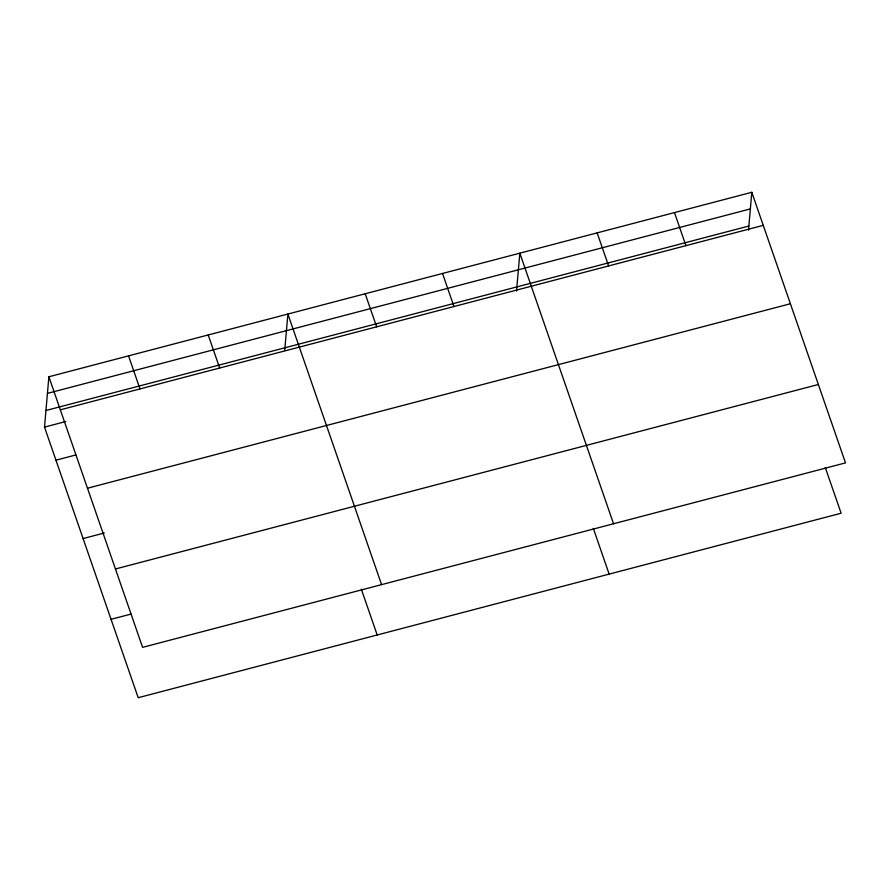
<?xml version="1.0" encoding="UTF-8"?>
<svg xmlns="http://www.w3.org/2000/svg" width="890" height="890" viewBox="0 0 890 890"><rect width="100%" height="100%" fill="white"/><g stroke="black" fill="none" stroke-linecap="round" stroke-linejoin="round"><path stroke-width="1.33" d="M825.275 467.506L841.117 513.23L138.195 697.704L44.5 427.111L48.883 376.77L751.805 192.296L845.5 462.889L142.589 647.353L48.883 376.77M284.7 350.549L287.882 314.048L381.576 584.641M516.534 291.052L519.838 253.172L613.544 523.765M748.501 230.187L751.805 192.296M47.437 393.38L750.348 208.916M45.946 410.501L748.857 226.027M60.342 409.834L763.253 225.359M44.5 427.111L65.749 421.537M55.948 460.186L75.861 454.957M87.476 488.221L790.398 303.746M83.093 538.561L104.341 532.988M115.444 568.977L818.355 384.502M111.061 619.318L130.975 614.089M674.475 212.588L685.934 245.651M597.157 232.88L608.604 265.943M593.319 528.382L609.149 574.106M442.519 273.464L453.967 306.527M365.2 293.756L376.648 326.819M361.362 589.258L377.193 634.982M208.215 334.952L219.663 368.015M128.549 355.855L139.997 388.93"/></g></svg>
